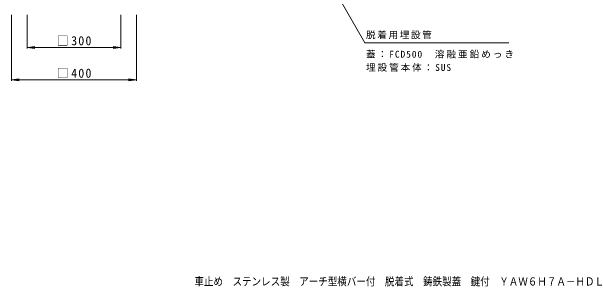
# Model space of a CAD drawing. Units: millimetres at full size, sheet at 1:10; details may follow other scales. Extents: x -1750 to 1796, y -1370 to 972.
# Drawn here: x -1506 to 353, y -1370 to -488 of the extents above; entities that cross this region are included whole.
import ezdxf
from ezdxf.enums import TextEntityAlignment as Align

# ---------------------------------------------------------------- set-up
doc = ezdxf.new("R2010")
doc.units = ezdxf.units.MM
doc.header["$LTSCALE"] = 10
doc.layers.add('C-4', color=7, linetype='Continuous', lineweight=9)
doc.layers.add('C-5', color=7, linetype='Continuous', lineweight=9)
doc.layers.add('F-F_F-Fﾚｲﾔ', color=2, linetype='Continuous')
doc.styles.add('ＭＳ ゴシック', font='')
doc.styles.get('ＭＳ ゴシック').set_extended_font_data('MS Gothic')

msp = doc.modelspace()

# ---------------------------------------------------------------- linework, layer by layer
at = {"layer": 'C-4'}
for p, q in [((-1506.13, -710.13), (-1506.13, -498.03)), ((-1456.13, -606.02), (-1456.13, -498.03)), ((-1156.13, -606.02), (-1156.13, -498.03)), ((-1106.13, -710.13), (-1106.13, -498.03)), ((-1456.13, -603.02), (-1431.34, -599.76)), ((-1456.13, -603.02), (-1431.34, -606.28)), ((-1456.13, -603.02), (-1156.13, -603.02)), ((-1156.13, -603.02), (-1180.92, -599.76)), ((-1156.13, -603.02), (-1180.92, -606.28)), ((-1506.13, -707.13), (-1481.34, -703.87)), ((-1106.13, -707.13), (-1130.92, -703.87)), ((-1506.13, -707.13), (-1481.34, -710.39)), ((-1506.13, -707.13), (-1106.13, -707.13)), ((-1106.13, -707.13), (-1130.92, -710.39))]:
    msp.add_line(p, q, dxfattribs=at)
at = {"layer": 'C-5'}
for p in [(-582.63, -223.67), (87.93, -588.46)]:
    msp.add_line(p, (-373.52, -588.46), dxfattribs=at)

# ---------------------------------------------------------------- texts
at = {"layer": 'C-4', "color": 2, "char_height": 29.33, "attachment_point": 7, "style": 'ＭＳ ゴシック'}
for s, insert in [('\\T1.21;\\W0.95;□300', (-1361.13, -597.02)), ('\\T1.21;\\W0.95;□400', (-1361.13, -701.13))]:
    msp.add_mtext(s, dxfattribs=dict(at, insert=insert))
at = {"layer": 'C-5', "char_height": 21.99, "attachment_point": 7, "style": 'ＭＳ ゴシック'}
for s, insert in [('\\T1.17;脱着用埋設管', (-369.95, -576.6)), ('\\T1.21;蓋：FCD500\u3000溶融亜鉛めっき', (-369.95, -638.38)), ('\\T1.2;埋設管本体：SUS', (-369.95, -680.93))]:
    msp.add_mtext(s, dxfattribs=dict(at, insert=insert))
at = {"layer": 'F-F_F-Fﾚｲﾔ', "style": 'ＭＳ ゴシック', "width": 0.85}
msp.add_text('車止め\u3000ステンレス製\u3000アーチ型横バー付\u3000脱着式\u3000鋳鉄製蓋\u3000鍵付\u3000ＹＡＷ６Ｈ７Ａ－ＨＤＬ', height=25.66, dxfattribs=at).set_placement((-920, -1374.79), align=Align.BOTTOM_LEFT)

doc.saveas('drawing.dxf')
